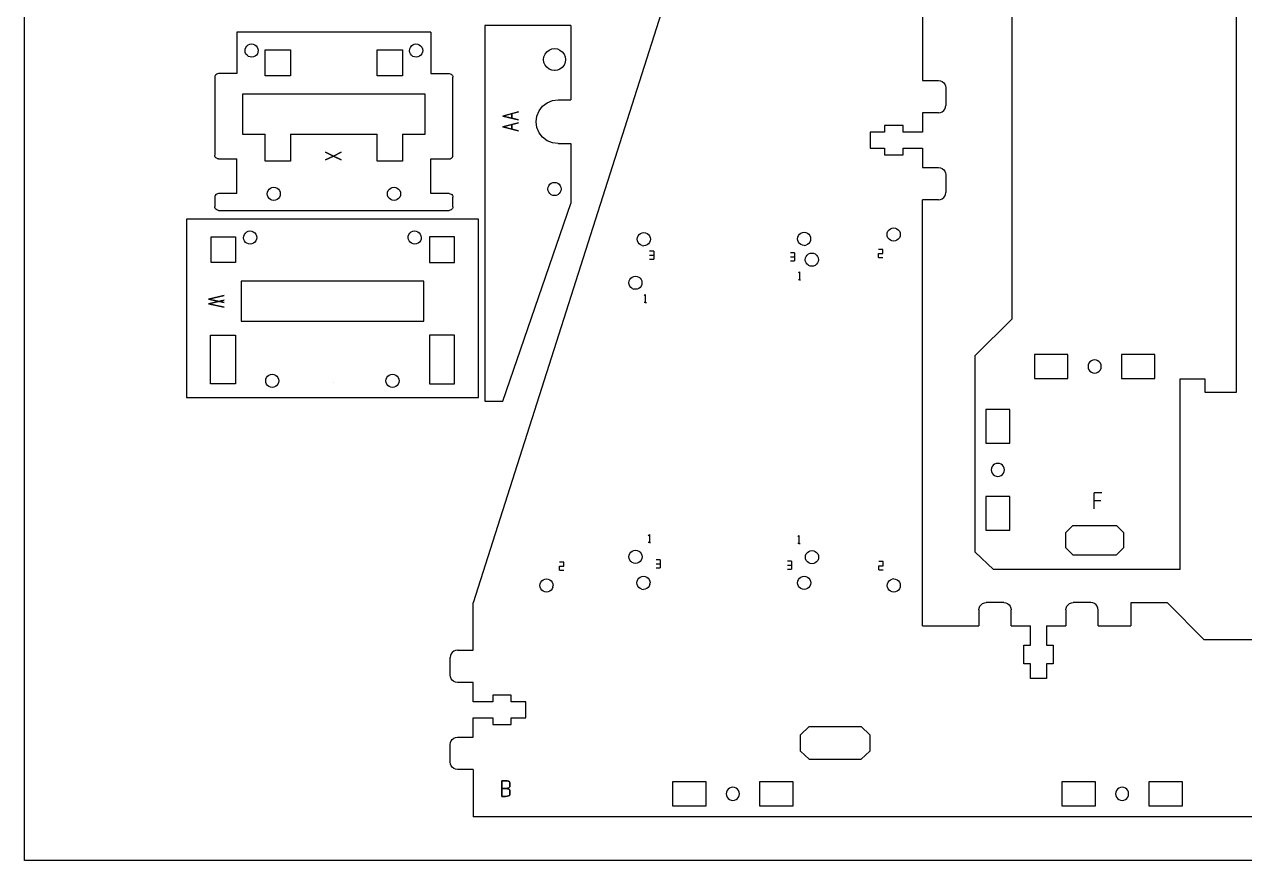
# Model space of a CAD drawing. Header units: inches. Extents: x -406 to 406, y -462 to 462.
# Drawn here: x -406.4 to -72.7, y 5.2 to 233.8 of the extents above; entities that cross this region are included whole.
import ezdxf

# ---------------------------------------------------------------- set-up
doc = ezdxf.new("R2010")
doc.units = ezdxf.units.IN
doc.header["$MEASUREMENT"] = 0

msp = doc.modelspace()

# ---------------------------------------------------------------- linework, layer by layer
for p, q in [((-406.4, 5.16), (-406.4, 462.36)), ((-136.37, 427.71), (-136.37, 153.21)), ((-74.92, 133.22), (-74.92, 409.71)), ((-186.23, 381.03), (-283.62, 75.63)), ((-160.72, 330.69), (-160.72, 218.43)), ((-295.21, 231.62), (-348.31, 231.62)), ((-348.31, 231.62), (-348.31, 220.32)), ((-295.21, 231.62), (-295.21, 220.32)), ((-256.91, 233.47), (-280.51, 233.47)), ((-280.51, 233.47), (-280.51, 130.77)), ((-256.91, 233.47), (-256.91, 213.17)), ((-346.06, 226.58), (-346.01, 227.04)), ((-346.01, 227.04), (-345.84, 227.48)), ((-345.84, 227.48), (-345.57, 227.86)), ((-345.57, 227.86), (-345.2, 228.16)), ((-345.2, 228.16), (-344.77, 228.35)), ((-344.77, 228.35), (-344.31, 228.42)), ((-344.31, 228.42), (-343.84, 228.37)), ((-343.84, 228.37), (-343.4, 228.2)), ((-343.4, 228.2), (-343.02, 227.93)), ((-343.02, 227.93), (-342.73, 227.56)), ((-342.73, 227.56), (-342.53, 227.13)), ((-342.53, 227.13), (-342.46, 226.67)), ((-301.06, 226.58), (-301.01, 227.05)), ((-301.01, 227.05), (-300.84, 227.49)), ((-300.84, 227.49), (-300.56, 227.87)), ((-300.56, 227.87), (-300.2, 228.16)), ((-300.2, 228.16), (-299.77, 228.35)), ((-299.77, 228.35), (-299.3, 228.42)), ((-299.3, 228.42), (-298.83, 228.37)), ((-298.83, 228.37), (-298.4, 228.2)), ((-298.4, 228.2), (-298.02, 227.92)), ((-298.02, 227.92), (-297.72, 227.56)), ((-297.72, 227.56), (-297.53, 227.13)), ((-297.53, 227.13), (-297.46, 226.66)), ((-262.91, 226.77), (-262.18, 227.07)), ((-262.18, 227.07), (-261.41, 227.17)), ((-261.41, 227.17), (-260.63, 227.05)), ((-260.63, 227.05), (-259.91, 226.75)), ((-345.99, 226.11), (-346.06, 226.58)), ((-345.8, 225.68), (-345.99, 226.11)), ((-345.5, 225.32), (-345.8, 225.68)), ((-345.12, 225.04), (-345.5, 225.32)), ((-344.68, 224.87), (-345.12, 225.04)), ((-344.21, 224.82), (-344.68, 224.87)), ((-343.75, 224.9), (-344.21, 224.82)), ((-343.32, 225.09), (-343.75, 224.9)), ((-342.96, 225.38), (-343.32, 225.09)), ((-342.68, 225.76), (-342.96, 225.38)), ((-342.51, 226.2), (-342.68, 225.76)), ((-342.46, 226.67), (-342.51, 226.2)), ((-340.51, 219.74), (-340.51, 226.84)), ((-340.51, 226.84), (-333.61, 226.84)), ((-333.61, 226.84), (-333.61, 219.74)), ((-309.91, 226.84), (-303.01, 226.84)), ((-309.91, 219.74), (-309.91, 226.84)), ((-303.01, 226.84), (-303.01, 219.74)), ((-300.99, 226.12), (-301.06, 226.58)), ((-300.8, 225.69), (-300.99, 226.12)), ((-300.5, 225.32), (-300.8, 225.69)), ((-300.13, 225.04), (-300.5, 225.32)), ((-299.69, 224.87), (-300.13, 225.04)), ((-299.22, 224.82), (-299.69, 224.87)), ((-298.76, 224.89), (-299.22, 224.82)), ((-298.33, 225.08), (-298.76, 224.89)), ((-297.96, 225.38), (-298.33, 225.08)), ((-297.68, 225.76), (-297.96, 225.38)), ((-297.51, 226.2), (-297.68, 225.76)), ((-297.46, 226.66), (-297.51, 226.2)), ((-264.41, 224.17), (-264.31, 224.95)), ((-264.31, 223.4), (-264.41, 224.17)), ((-264.31, 224.95), (-264.01, 225.67)), ((-264.01, 225.67), (-263.53, 226.3)), ((-263.53, 226.3), (-262.91, 226.77)), ((-259.91, 226.75), (-259.29, 226.27)), ((-259.29, 226.27), (-258.81, 225.65)), ((-258.81, 225.65), (-258.51, 224.93)), ((-258.51, 224.93), (-258.41, 224.15)), ((-258.41, 224.15), (-258.51, 223.37)), ((-353.57, 220.29), (-353.81, 220.19)), ((-353.31, 220.32), (-353.57, 220.29)), ((-348.31, 220.32), (-353.31, 220.32)), ((-295.21, 220.32), (-290.21, 220.32)), ((-290.21, 220.32), (-289.95, 220.29)), ((-289.95, 220.29), (-289.71, 220.19)), ((-264.01, 222.67), (-264.31, 223.4)), ((-263.53, 222.05), (-264.01, 222.67)), ((-262.91, 221.58), (-263.53, 222.05)), ((-262.18, 221.28), (-262.91, 221.58)), ((-261.41, 221.17), (-262.18, 221.28)), ((-261.22, 221.17), (-261.41, 221.17)), ((-260.63, 221.25), (-261.22, 221.17)), ((-259.91, 221.55), (-260.63, 221.25)), ((-259.29, 222.03), (-259.91, 221.55)), ((-258.81, 222.65), (-259.29, 222.03)), ((-258.51, 223.37), (-258.81, 222.65)), ((-354.28, 219.58), (-354.31, 219.32)), ((-354.31, 219.32), (-354.31, 198.02)), ((-354.18, 219.82), (-354.28, 219.58)), ((-354.02, 220.03), (-354.18, 219.82)), ((-353.81, 220.19), (-354.02, 220.03)), ((-333.61, 219.74), (-340.51, 219.74)), ((-303.01, 219.74), (-309.91, 219.74)), ((-289.71, 220.19), (-289.5, 220.03)), ((-289.5, 220.03), (-289.34, 219.82)), ((-289.34, 219.82), (-289.24, 219.58)), ((-289.24, 219.58), (-289.21, 219.32)), ((-289.21, 198.02), (-289.21, 219.32)), ((-160.72, 218.43), (-156.37, 218.43)), ((-156.37, 218.43), (-155.85, 218.36)), ((-155.85, 218.36), (-155.37, 218.16)), ((-155.37, 218.16), (-154.95, 217.84)), ((-154.95, 217.84), (-154.63, 217.43)), ((-154.63, 217.43), (-154.43, 216.95)), ((-154.43, 216.95), (-154.37, 216.43)), ((-346.76, 214.74), (-346.76, 203.74)), ((-296.76, 214.74), (-346.76, 214.74)), ((-296.76, 203.74), (-296.76, 214.74)), ((-154.37, 216.43), (-154.37, 211.63)), ((-265.6, 210.17), (-264.65, 211.42)), ((-264.65, 211.42), (-263.41, 212.37)), ((-263.41, 212.37), (-261.96, 212.97)), ((-261.96, 212.97), (-260.41, 213.17)), ((-260.41, 213.17), (-256.91, 213.17)), ((-154.95, 210.21), (-154.63, 210.63)), ((-154.63, 210.63), (-154.43, 211.11)), ((-154.43, 211.11), (-154.37, 211.63)), ((-271.24, 209.85), (-275.55, 208.73)), ((-275.55, 208.73), (-273.06, 209.38)), ((-273.06, 208.12), (-275.55, 208.73)), ((-275.55, 208.73), (-271.24, 207.67)), ((-273.06, 209.38), (-271.24, 209.85)), ((-273.06, 209.38), (-273.06, 208.12)), ((-273.06, 208.12), (-273.06, 209.38)), ((-271.24, 207.67), (-273.06, 208.12)), ((-266.41, 207.17), (-266.2, 208.73)), ((-266.2, 205.62), (-266.41, 207.17)), ((-266.2, 208.73), (-265.6, 210.17)), ((-160.72, 209.63), (-160.72, 204.33)), ((-156.37, 209.63), (-160.72, 209.63)), ((-156.37, 209.63), (-155.85, 209.7)), ((-155.85, 209.7), (-155.37, 209.9)), ((-155.37, 209.9), (-154.95, 210.21)), ((-346.76, 203.74), (-340.51, 203.74)), ((-340.51, 196.37), (-340.51, 203.74)), ((-333.61, 203.74), (-333.61, 196.37)), ((-333.61, 203.74), (-309.91, 203.74)), ((-309.91, 196.37), (-309.91, 203.74)), ((-303.01, 203.74), (-303.01, 196.37)), ((-303.01, 203.74), (-296.76, 203.74)), ((-271.24, 206.86), (-275.55, 205.73)), ((-275.55, 205.73), (-273.06, 206.38)), ((-273.06, 205.12), (-275.55, 205.73)), ((-275.55, 205.73), (-271.24, 204.67)), ((-273.06, 206.38), (-271.24, 206.86)), ((-273.06, 206.38), (-273.06, 205.12)), ((-273.06, 205.12), (-273.06, 206.38)), ((-271.24, 204.67), (-273.06, 205.12)), ((-265.6, 204.17), (-266.2, 205.62)), ((-264.65, 202.93), (-265.6, 204.17)), ((-175.07, 204.33), (-175.07, 199.93)), ((-171.12, 204.33), (-175.07, 204.33)), ((-166.02, 206.13), (-171.12, 206.13)), ((-171.12, 206.13), (-171.12, 204.33)), ((-166.02, 204.33), (-166.02, 206.13)), ((-160.72, 204.33), (-166.02, 204.33)), ((-263.41, 201.98), (-264.65, 202.93)), ((-261.96, 201.38), (-263.41, 201.98)), ((-260.41, 201.17), (-261.96, 201.38)), ((-260.41, 201.17), (-256.91, 201.17)), ((-256.91, 201.17), (-256.91, 184.77)), ((-354.28, 197.76), (-354.31, 198.02)), ((-354.18, 197.52), (-354.28, 197.76)), ((-354.02, 197.31), (-354.18, 197.52)), ((-353.81, 197.16), (-354.02, 197.31)), ((-353.57, 197.06), (-353.81, 197.16)), ((-353.31, 197.02), (-353.57, 197.06)), ((-353.31, 197.02), (-348.31, 197.02)), ((-348.31, 187.52), (-348.31, 197.02)), ((-321.88, 197.79), (-324.03, 198.87)), ((-324.03, 198.87), (-321.88, 197.79)), ((-321.88, 197.79), (-324.03, 196.71)), ((-324.03, 196.71), (-321.88, 197.79)), ((-321.88, 197.79), (-319.72, 198.87)), ((-319.72, 198.87), (-321.88, 197.79)), ((-321.88, 197.79), (-319.72, 196.71)), ((-319.72, 196.71), (-321.88, 197.79)), ((-295.21, 197.02), (-290.21, 197.02)), ((-295.21, 187.52), (-295.21, 197.02)), ((-290.21, 197.02), (-289.95, 197.06)), ((-289.95, 197.06), (-289.71, 197.16)), ((-289.71, 197.16), (-289.5, 197.31)), ((-289.5, 197.31), (-289.34, 197.52)), ((-289.34, 197.52), (-289.24, 197.76)), ((-289.24, 197.76), (-289.21, 198.02)), ((-175.07, 199.93), (-171.12, 199.93)), ((-171.12, 199.93), (-171.12, 198.13)), ((-171.12, 198.13), (-166.02, 198.13)), ((-166.02, 199.93), (-160.72, 199.93)), ((-166.02, 198.13), (-166.02, 199.93)), ((-160.72, 199.93), (-160.72, 194.63)), ((-333.61, 196.37), (-340.51, 196.37)), ((-303.01, 196.37), (-309.91, 196.37)), ((-160.72, 194.63), (-156.37, 194.63)), ((-156.37, 194.63), (-155.85, 194.56)), ((-155.85, 194.56), (-155.37, 194.36)), ((-155.37, 194.36), (-154.95, 194.04)), ((-154.95, 194.04), (-154.63, 193.63)), ((-154.63, 193.63), (-154.43, 193.15)), ((-262.68, 190.05), (-262.31, 190.33)), ((-262.31, 190.33), (-261.87, 190.51)), ((-261.87, 190.51), (-261.41, 190.57)), ((-261.41, 190.57), (-260.94, 190.51)), ((-260.94, 190.51), (-260.51, 190.33)), ((-260.51, 190.33), (-260.14, 190.05)), ((-154.43, 193.15), (-154.37, 192.63)), ((-154.37, 192.63), (-154.37, 187.83)), ((-354.18, 187.02), (-354.28, 186.78)), ((-354.02, 187.23), (-354.18, 187.02)), ((-353.81, 187.39), (-354.02, 187.23)), ((-353.57, 187.49), (-353.81, 187.39)), ((-353.31, 187.52), (-353.57, 187.49)), ((-348.31, 187.52), (-353.31, 187.52)), ((-340.01, 187.44), (-339.95, 187.91)), ((-339.95, 186.97), (-340.01, 187.44)), ((-339.95, 187.91), (-339.77, 188.34)), ((-339.77, 186.54), (-339.95, 186.97)), ((-339.77, 188.34), (-339.48, 188.71)), ((-339.48, 188.71), (-339.11, 189)), ((-339.11, 189), (-338.68, 189.18)), ((-338.68, 189.18), (-338.21, 189.24)), ((-338.21, 189.24), (-337.74, 189.18)), ((-337.74, 189.18), (-337.31, 189)), ((-337.31, 189), (-336.94, 188.71)), ((-336.94, 188.71), (-336.65, 188.34)), ((-336.65, 188.34), (-336.47, 187.91)), ((-336.47, 186.97), (-336.65, 186.54)), ((-336.47, 187.91), (-336.41, 187.44)), ((-336.41, 187.44), (-336.47, 186.97)), ((-307.11, 187.44), (-307.05, 187.91)), ((-307.05, 186.97), (-307.11, 187.44)), ((-307.05, 187.91), (-306.87, 188.34)), ((-306.87, 186.54), (-307.05, 186.97)), ((-306.87, 188.34), (-306.58, 188.71)), ((-306.58, 188.71), (-306.21, 189)), ((-306.21, 189), (-305.78, 189.18)), ((-305.78, 189.18), (-305.31, 189.24)), ((-305.31, 189.24), (-304.84, 189.18)), ((-304.84, 189.18), (-304.41, 189)), ((-304.41, 189), (-304.04, 188.71)), ((-304.04, 188.71), (-303.75, 188.34)), ((-303.75, 188.34), (-303.57, 187.91)), ((-303.57, 186.97), (-303.75, 186.54)), ((-303.57, 187.91), (-303.51, 187.44)), ((-303.51, 187.44), (-303.57, 186.97)), ((-290.21, 187.52), (-295.21, 187.52)), ((-290.21, 187.52), (-289.95, 187.49)), ((-289.95, 187.49), (-289.71, 187.39)), ((-289.71, 187.39), (-289.5, 187.23)), ((-289.5, 187.23), (-289.34, 187.02)), ((-289.34, 187.02), (-289.24, 186.78)), ((-263.21, 188.77), (-263.15, 189.24)), ((-263.15, 188.31), (-263.21, 188.77)), ((-263.15, 189.24), (-262.97, 189.67)), ((-262.97, 187.87), (-263.15, 188.31)), ((-262.97, 189.67), (-262.68, 190.05)), ((-262.68, 187.5), (-262.97, 187.87)), ((-262.31, 187.21), (-262.68, 187.5)), ((-261.87, 187.04), (-262.31, 187.21)), ((-261.41, 186.97), (-261.87, 187.04)), ((-260.94, 187.04), (-261.41, 186.97)), ((-260.51, 187.21), (-260.94, 187.04)), ((-260.14, 187.5), (-260.51, 187.21)), ((-260.14, 190.05), (-259.85, 189.67)), ((-259.85, 187.87), (-260.14, 187.5)), ((-259.85, 189.67), (-259.67, 189.24)), ((-259.67, 188.31), (-259.85, 187.87)), ((-259.67, 189.24), (-259.61, 188.77)), ((-259.61, 188.77), (-259.67, 188.31)), ((-154.63, 186.83), (-154.43, 187.31)), ((-154.43, 187.31), (-154.37, 187.83)), ((-354.28, 186.78), (-354.31, 186.52)), ((-354.31, 186.52), (-354.31, 183.93)), ((-354.28, 183.67), (-354.31, 183.93)), ((-354.18, 183.43), (-354.28, 183.67)), ((-339.48, 186.17), (-339.77, 186.54)), ((-339.11, 185.88), (-339.48, 186.17)), ((-338.68, 185.7), (-339.11, 185.88)), ((-338.21, 185.64), (-338.68, 185.7)), ((-337.74, 185.7), (-338.21, 185.64)), ((-337.31, 185.88), (-337.74, 185.7)), ((-336.94, 186.17), (-337.31, 185.88)), ((-336.65, 186.54), (-336.94, 186.17)), ((-306.58, 186.17), (-306.87, 186.54)), ((-306.21, 185.88), (-306.58, 186.17)), ((-305.78, 185.7), (-306.21, 185.88)), ((-305.31, 185.64), (-305.78, 185.7)), ((-304.84, 185.7), (-305.31, 185.64)), ((-304.41, 185.88), (-304.84, 185.7)), ((-304.04, 186.17), (-304.41, 185.88)), ((-303.75, 186.54), (-304.04, 186.17)), ((-289.24, 183.66), (-289.34, 183.42)), ((-289.24, 186.78), (-289.21, 186.52)), ((-289.21, 183.92), (-289.24, 183.66)), ((-289.21, 183.92), (-289.21, 186.52)), ((-275.51, 130.77), (-256.91, 184.77)), ((-156.37, 185.83), (-160.72, 185.83)), ((-160.72, 69.33), (-160.72, 185.83)), ((-156.37, 185.83), (-155.85, 185.9)), ((-155.85, 185.9), (-155.37, 186.1)), ((-155.37, 186.1), (-154.95, 186.41)), ((-154.95, 186.41), (-154.63, 186.83)), ((-362.1, 180.5), (-362.1, 131.8)), ((-282.2, 180.5), (-362.1, 180.5)), ((-354.02, 183.22), (-354.18, 183.43)), ((-353.81, 183.06), (-354.02, 183.22)), ((-353.57, 182.96), (-353.81, 183.06)), ((-353.31, 182.93), (-353.57, 182.96)), ((-353.31, 182.93), (-290.21, 182.92)), ((-289.95, 182.96), (-290.21, 182.92)), ((-289.71, 183.06), (-289.95, 182.96)), ((-289.5, 183.22), (-289.71, 183.06)), ((-289.34, 183.42), (-289.5, 183.22)), ((-282.2, 131.8), (-282.2, 180.5)), ((-345.96, 176.74), (-345.59, 177.03)), ((-345.59, 177.03), (-345.16, 177.22)), ((-345.16, 177.22), (-344.7, 177.3)), ((-344.7, 177.3), (-344.23, 177.25)), ((-344.23, 177.25), (-343.79, 177.08)), ((-343.79, 177.08), (-343.41, 176.8)), ((-300.96, 176.74), (-300.59, 177.04)), ((-300.59, 177.04), (-300.16, 177.23)), ((-300.16, 177.23), (-299.69, 177.3)), ((-299.69, 177.3), (-299.23, 177.25)), ((-299.23, 177.25), (-298.79, 177.08)), ((-298.79, 177.08), (-298.41, 176.8)), ((-193.62, 176.87), (-193.15, 176.93)), ((-193.15, 176.93), (-192.69, 176.87)), ((-170.39, 176.77), (-170.21, 177.21)), ((-170.21, 177.21), (-169.92, 177.58)), ((-169.92, 177.58), (-169.55, 177.87)), ((-169.55, 177.87), (-169.12, 178.04)), ((-169.12, 178.04), (-168.65, 178.11)), ((-168.65, 178.11), (-168.18, 178.04)), ((-168.18, 178.04), (-167.75, 177.86)), ((-167.75, 177.86), (-167.38, 177.58)), ((-167.38, 177.58), (-167.09, 177.21)), ((-167.09, 177.21), (-166.91, 176.77)), ((-355.3, 168.7), (-355.3, 175.7)), ((-355.3, 175.7), (-348.7, 175.7)), ((-348.7, 175.7), (-348.7, 168.7)), ((-346.45, 175.45), (-346.4, 175.92)), ((-346.38, 174.99), (-346.45, 175.45)), ((-346.4, 175.92), (-346.23, 176.36)), ((-346.19, 174.56), (-346.38, 174.99)), ((-346.23, 176.36), (-345.96, 176.74)), ((-345.9, 174.19), (-346.19, 174.56)), ((-345.52, 173.92), (-345.9, 174.19)), ((-345.08, 173.75), (-345.52, 173.92)), ((-344.61, 173.7), (-345.08, 173.75)), ((-344.15, 173.77), (-344.61, 173.7)), ((-343.72, 173.96), (-344.15, 173.77)), ((-343.35, 174.26), (-343.72, 173.96)), ((-343.41, 176.8), (-343.12, 176.43)), ((-343.07, 174.64), (-343.35, 174.26)), ((-343.12, 176.43), (-342.93, 176.01)), ((-342.9, 175.07), (-343.07, 174.64)), ((-342.93, 176.01), (-342.85, 175.54)), ((-342.85, 175.54), (-342.9, 175.07)), ((-301.45, 175.46), (-301.4, 175.92)), ((-301.38, 174.99), (-301.45, 175.46)), ((-301.4, 175.92), (-301.23, 176.36)), ((-301.19, 174.56), (-301.38, 174.99)), ((-301.23, 176.36), (-300.96, 176.74)), ((-300.9, 174.2), (-301.19, 174.56)), ((-300.52, 173.92), (-300.9, 174.2)), ((-300.08, 173.75), (-300.52, 173.92)), ((-299.61, 173.7), (-300.08, 173.75)), ((-299.15, 173.77), (-299.61, 173.7)), ((-298.72, 173.96), (-299.15, 173.77)), ((-298.35, 174.25), (-298.72, 173.96)), ((-298.41, 176.8), (-298.12, 176.43)), ((-298.08, 174.63), (-298.35, 174.25)), ((-298.12, 176.43), (-297.93, 176)), ((-297.91, 175.07), (-298.08, 174.63)), ((-297.93, 176), (-297.85, 175.54)), ((-297.85, 175.54), (-297.91, 175.07)), ((-288.8, 175.7), (-295.6, 175.7)), ((-295.6, 175.7), (-295.6, 168.7)), ((-288.8, 168.7), (-288.8, 175.7)), ((-238.79, 175.04), (-238.73, 175.51)), ((-238.73, 174.58), (-238.79, 175.04)), ((-238.73, 175.51), (-238.55, 175.94)), ((-238.55, 174.14), (-238.73, 174.58)), ((-238.55, 175.94), (-238.26, 176.31)), ((-238.26, 173.77), (-238.55, 174.14)), ((-238.26, 176.31), (-237.89, 176.6)), ((-237.89, 173.48), (-238.26, 173.77)), ((-237.89, 176.6), (-237.45, 176.78)), ((-237.45, 176.78), (-236.99, 176.84)), ((-236.99, 176.84), (-236.52, 176.78)), ((-236.52, 176.78), (-236.09, 176.6)), ((-236.09, 176.6), (-235.71, 176.31)), ((-235.71, 173.77), (-236.09, 173.48)), ((-235.71, 176.31), (-235.43, 175.94)), ((-235.43, 174.14), (-235.71, 173.77)), ((-235.43, 175.94), (-235.25, 175.51)), ((-235.25, 174.58), (-235.43, 174.14)), ((-235.25, 175.51), (-235.19, 175.04)), ((-235.19, 175.04), (-235.25, 174.58)), ((-194.95, 175.13), (-194.89, 175.6)), ((-194.89, 174.67), (-194.95, 175.13)), ((-194.89, 175.6), (-194.71, 176.03)), ((-194.71, 174.23), (-194.89, 174.67)), ((-194.71, 176.03), (-194.43, 176.41)), ((-194.43, 173.86), (-194.71, 174.23)), ((-194.43, 176.41), (-194.05, 176.69)), ((-194.05, 173.57), (-194.43, 173.86)), ((-194.05, 176.69), (-193.62, 176.87)), ((-193.62, 173.39), (-194.05, 173.57)), ((-192.69, 176.87), (-192.25, 176.69)), ((-192.25, 173.57), (-192.69, 173.39)), ((-192.25, 176.69), (-191.88, 176.41)), ((-191.88, 173.86), (-192.25, 173.57)), ((-191.88, 176.41), (-191.59, 176.03)), ((-191.59, 174.23), (-191.88, 173.86)), ((-191.59, 176.03), (-191.41, 175.6)), ((-191.41, 174.67), (-191.59, 174.23)), ((-191.41, 175.6), (-191.35, 175.13)), ((-191.35, 175.13), (-191.41, 174.67)), ((-170.45, 176.31), (-170.39, 176.77)), ((-170.39, 175.84), (-170.45, 176.31)), ((-170.21, 175.41), (-170.39, 175.84)), ((-169.92, 175.03), (-170.21, 175.41)), ((-169.55, 174.75), (-169.92, 175.03)), ((-169.12, 174.57), (-169.55, 174.75)), ((-168.65, 174.51), (-169.12, 174.57)), ((-168.18, 174.57), (-168.65, 174.51)), ((-167.75, 174.75), (-168.18, 174.57)), ((-167.38, 175.03), (-167.75, 174.75)), ((-167.09, 175.41), (-167.38, 175.03)), ((-166.91, 175.84), (-167.09, 175.41)), ((-166.91, 176.77), (-166.85, 176.31)), ((-166.85, 176.31), (-166.91, 175.84)), ((-237.45, 173.3), (-237.89, 173.48)), ((-237.45, 173.3), (-236.99, 173.24)), ((-236.52, 173.3), (-236.99, 173.24)), ((-236.09, 173.48), (-236.52, 173.3)), ((-234.24, 171.77), (-235.39, 171.77)), ((-235.39, 170.67), (-234.24, 170.67)), ((-234.24, 171.77), (-234.24, 170.67)), ((-234.24, 170.67), (-234.24, 169.57)), ((-195.73, 171.32), (-196.88, 171.32)), ((-196.88, 170.22), (-195.73, 170.22)), ((-195.73, 171.32), (-195.73, 170.22)), ((-195.73, 170.22), (-195.73, 169.12)), ((-193.15, 173.33), (-193.62, 173.39)), ((-193.15, 173.33), (-192.69, 173.39)), ((-192.75, 169.92), (-192.57, 170.35)), ((-192.57, 170.35), (-192.28, 170.72)), ((-192.28, 170.72), (-191.91, 171.01)), ((-191.91, 171.01), (-191.48, 171.19)), ((-191.48, 171.19), (-191.01, 171.25)), ((-191.01, 171.25), (-190.55, 171.19)), ((-190.55, 171.19), (-190.11, 171.01)), ((-190.11, 171.01), (-189.96, 170.9)), ((-189.96, 170.9), (-189.89, 170.87)), ((-189.89, 170.87), (-189.74, 170.72)), ((-189.74, 170.72), (-189.45, 170.35)), ((-189.45, 170.35), (-189.27, 169.92)), ((-171.65, 172.26), (-172.8, 172.26)), ((-172.8, 171.16), (-171.65, 171.16)), ((-172.8, 170.06), (-172.8, 171.16)), ((-171.65, 171.16), (-171.65, 172.26)), ((-348.7, 168.7), (-355.3, 168.7)), ((-295.6, 168.7), (-288.8, 168.7)), ((-235.39, 169.57), (-234.24, 169.57)), ((-196.88, 169.12), (-195.73, 169.12)), ((-192.81, 169.45), (-192.75, 169.92)), ((-192.75, 168.99), (-192.81, 169.45)), ((-192.57, 168.55), (-192.75, 168.99)), ((-192.28, 168.18), (-192.57, 168.55)), ((-192.06, 168.03), (-192.28, 168.18)), ((-191.91, 167.89), (-192.06, 168.03)), ((-191.48, 167.71), (-191.91, 167.89)), ((-191.01, 167.65), (-191.48, 167.71)), ((-190.55, 167.71), (-191.01, 167.65)), ((-190.11, 167.89), (-190.55, 167.71)), ((-189.74, 168.18), (-190.11, 167.89)), ((-189.45, 168.55), (-189.74, 168.18)), ((-189.27, 168.98), (-189.45, 168.55)), ((-189.27, 169.92), (-189.21, 169.45)), ((-189.21, 169.45), (-189.27, 168.98)), ((-172.8, 170.06), (-171.65, 170.06)), ((-347.15, 163.61), (-347.15, 152.61)), ((-297.15, 163.61), (-347.15, 163.61)), ((-297.15, 152.61), (-297.15, 163.61)), ((-241.08, 163.15), (-241.01, 163.62)), ((-241.01, 163.62), (-240.83, 164.05)), ((-240.83, 164.05), (-240.55, 164.42)), ((-240.55, 164.42), (-240.17, 164.71)), ((-240.17, 164.71), (-239.74, 164.89)), ((-239.74, 164.89), (-239.27, 164.95)), ((-239.27, 164.95), (-238.81, 164.89)), ((-238.81, 164.89), (-238.37, 164.71)), ((-238.37, 164.71), (-238.16, 164.54)), ((-238.16, 164.54), (-238.11, 164.52)), ((-238.11, 164.52), (-238, 164.42)), ((-238, 164.42), (-237.72, 164.05)), ((-237.72, 164.05), (-237.54, 163.62)), ((-237.54, 163.62), (-237.48, 163.15)), ((-194.41, 166.16), (-194.71, 165.85)), ((-194.41, 163.96), (-194.71, 163.96)), ((-194.41, 166.16), (-194.41, 163.96)), ((-194.41, 163.96), (-194.09, 163.96)), ((-241.01, 162.68), (-241.08, 163.15)), ((-240.83, 162.25), (-241.01, 162.68)), ((-240.55, 161.88), (-240.83, 162.25)), ((-240.29, 161.69), (-240.55, 161.88)), ((-240.18, 161.59), (-240.29, 161.69)), ((-240.18, 161.59), (-239.74, 161.41)), ((-239.28, 161.35), (-239.74, 161.41)), ((-238.81, 161.41), (-239.28, 161.35)), ((-238.38, 161.59), (-238.81, 161.41)), ((-238, 161.88), (-238.38, 161.59)), ((-237.72, 162.25), (-238, 161.88)), ((-237.54, 162.68), (-237.72, 162.25)), ((-237.48, 163.15), (-237.54, 162.68)), ((-351.78, 159.69), (-356.08, 158.63)), ((-356.08, 158.63), (-351.78, 159.69)), ((-356.08, 158.63), (-351.78, 157.7)), ((-351.78, 157.7), (-356.08, 158.63)), ((-351.78, 158.42), (-356.08, 157.36)), ((-356.08, 157.36), (-351.78, 158.42)), ((-356.08, 157.36), (-351.78, 156.42)), ((-351.78, 156.42), (-356.08, 157.36)), ((-236.6, 159.95), (-236.9, 159.65)), ((-236.6, 157.75), (-236.9, 157.75)), ((-236.6, 159.95), (-236.6, 157.75)), ((-236.6, 157.75), (-236.28, 157.75)), ((-347.15, 152.61), (-297.15, 152.61)), ((-146.37, 143.21), (-136.37, 153.21)), ((-355.5, 148.81), (-348.7, 148.81)), ((-355.5, 135.5), (-355.5, 148.81)), ((-348.7, 148.81), (-348.7, 135.5)), ((-288.8, 148.81), (-295.6, 148.81)), ((-295.6, 148.81), (-295.6, 135.5)), ((-288.8, 135.5), (-288.8, 148.81)), ((-120.97, 143.56), (-130.17, 143.56)), ((-130.17, 143.56), (-130.17, 136.96)), ((-120.97, 136.96), (-120.97, 143.56)), ((-106.37, 143.56), (-106.37, 136.96)), ((-97.17, 143.56), (-106.37, 143.56)), ((-97.17, 136.96), (-97.17, 143.56)), ((-146.37, 89.52), (-146.37, 143.21)), ((-115.41, 140.73), (-115.48, 140.26)), ((-115.48, 140.26), (-115.41, 139.8)), ((-115.23, 141.16), (-115.41, 140.73)), ((-114.95, 141.54), (-115.23, 141.16)), ((-114.57, 141.82), (-114.95, 141.54)), ((-114.14, 142), (-114.57, 141.82)), ((-113.67, 142.06), (-114.14, 142)), ((-113.21, 142), (-113.67, 142.06)), ((-112.77, 141.82), (-113.21, 142)), ((-112.4, 141.54), (-112.77, 141.82)), ((-112.11, 141.16), (-112.4, 141.54)), ((-111.93, 140.73), (-112.11, 141.16)), ((-111.87, 140.26), (-111.93, 140.73)), ((-111.93, 139.8), (-111.87, 140.26)), ((-340.34, 136.78), (-340.16, 137.21)), ((-340.16, 137.21), (-339.88, 137.59)), ((-339.88, 137.59), (-339.5, 137.87)), ((-339.5, 137.87), (-339.07, 138.05)), ((-339.07, 138.05), (-338.6, 138.11)), ((-338.6, 138.11), (-338.14, 138.05)), ((-338.14, 138.05), (-337.7, 137.87)), ((-337.7, 137.87), (-337.33, 137.59)), ((-337.33, 137.59), (-337.05, 137.21)), ((-337.05, 137.21), (-336.87, 136.78)), ((-307.44, 136.78), (-307.26, 137.21)), ((-307.26, 137.21), (-306.98, 137.59)), ((-306.98, 137.59), (-306.6, 137.87)), ((-306.6, 137.87), (-306.17, 138.05)), ((-306.17, 138.05), (-305.7, 138.11)), ((-305.7, 138.11), (-305.24, 138.05)), ((-305.24, 138.05), (-304.8, 137.87)), ((-304.8, 137.87), (-304.43, 137.59)), ((-304.43, 137.59), (-304.15, 137.21)), ((-304.15, 137.21), (-303.97, 136.78)), ((-130.17, 136.96), (-120.97, 136.96)), ((-115.41, 139.8), (-115.23, 139.36)), ((-115.23, 139.36), (-114.95, 138.99)), ((-114.95, 138.99), (-114.57, 138.7)), ((-114.57, 138.7), (-114.14, 138.52)), ((-114.14, 138.52), (-113.67, 138.46)), ((-113.67, 138.46), (-113.21, 138.52)), ((-113.21, 138.52), (-112.77, 138.7)), ((-112.77, 138.7), (-112.4, 138.99)), ((-112.4, 138.99), (-112.11, 139.36)), ((-112.11, 139.36), (-111.93, 139.8)), ((-106.37, 136.96), (-97.17, 136.96)), ((-90.27, 84.72), (-90.27, 136.91)), ((-90.27, 136.91), (-83.57, 136.91)), ((-83.57, 136.91), (-83.57, 133.22)), ((-348.7, 135.5), (-355.5, 135.5)), ((-340.4, 136.31), (-340.34, 136.78)), ((-340.34, 135.85), (-340.4, 136.31)), ((-340.16, 135.41), (-340.34, 135.85)), ((-339.88, 135.04), (-340.16, 135.41)), ((-339.5, 134.76), (-339.88, 135.04)), ((-339.07, 134.58), (-339.5, 134.76)), ((-338.6, 134.51), (-339.07, 134.58)), ((-338.14, 134.58), (-338.6, 134.51)), ((-337.7, 134.76), (-338.14, 134.58)), ((-337.33, 135.04), (-337.7, 134.76)), ((-337.05, 135.41), (-337.33, 135.04)), ((-336.87, 135.85), (-337.05, 135.41)), ((-336.87, 136.78), (-336.8, 136.31)), ((-336.8, 136.31), (-336.87, 135.85)), ((-321.76, 135.83), (-321.79, 135.84)), ((-321.73, 135.84), (-321.76, 135.83)), ((-307.5, 136.31), (-307.44, 136.78)), ((-307.44, 135.85), (-307.5, 136.31)), ((-307.26, 135.41), (-307.44, 135.85)), ((-306.98, 135.04), (-307.26, 135.41)), ((-306.6, 134.76), (-306.98, 135.04)), ((-306.17, 134.58), (-306.6, 134.76)), ((-305.7, 134.51), (-306.17, 134.58)), ((-305.24, 134.58), (-305.7, 134.51)), ((-304.8, 134.76), (-305.24, 134.58)), ((-304.43, 135.04), (-304.8, 134.76)), ((-304.15, 135.41), (-304.43, 135.04)), ((-303.97, 135.85), (-304.15, 135.41)), ((-303.97, 136.78), (-303.9, 136.31)), ((-303.9, 136.31), (-303.97, 135.85)), ((-295.6, 135.5), (-288.8, 135.5)), ((-362.1, 131.8), (-282.2, 131.8)), ((-280.51, 130.77), (-275.51, 130.77)), ((-83.57, 133.22), (-74.92, 133.22)), ((-136.87, 128.46), (-143.47, 128.46)), ((-143.47, 128.46), (-143.47, 119.26)), ((-136.87, 119.26), (-136.87, 128.46)), ((-143.47, 119.26), (-136.87, 119.26)), ((-141.07, 113.52), (-141.45, 113.24)), ((-140.64, 113.7), (-141.07, 113.52)), ((-140.17, 113.76), (-140.64, 113.7)), ((-139.71, 113.7), (-140.17, 113.76)), ((-139.27, 113.52), (-139.71, 113.7)), ((-138.9, 113.24), (-139.27, 113.52)), ((-141.91, 112.43), (-141.98, 111.96)), ((-141.98, 111.96), (-141.91, 111.5)), ((-141.73, 112.86), (-141.91, 112.43)), ((-141.91, 111.5), (-141.73, 111.06)), ((-141.45, 113.24), (-141.73, 112.86)), ((-141.73, 111.06), (-141.45, 110.69)), ((-141.45, 110.69), (-141.07, 110.4)), ((-141.07, 110.4), (-140.64, 110.22)), ((-140.64, 110.22), (-140.17, 110.16)), ((-140.17, 110.16), (-139.71, 110.22)), ((-139.71, 110.22), (-139.27, 110.4)), ((-139.27, 110.4), (-138.9, 110.69)), ((-138.61, 112.86), (-138.9, 113.24)), ((-138.9, 110.69), (-138.61, 111.06)), ((-138.43, 112.43), (-138.61, 112.86)), ((-138.61, 111.06), (-138.43, 111.5)), ((-138.37, 111.96), (-138.43, 112.43)), ((-138.43, 111.5), (-138.37, 111.96)), ((-136.87, 104.66), (-143.47, 104.66)), ((-143.47, 104.66), (-143.47, 95.46)), ((-136.87, 95.46), (-136.87, 104.66)), ((-113.82, 103.53), (-113.82, 105.66)), ((-111.69, 105.66), (-113.82, 105.66)), ((-111.99, 103.53), (-113.82, 103.53)), ((-113.82, 101.36), (-113.82, 103.53)), ((-235.47, 94.3), (-235.77, 93.99)), ((-235.47, 94.3), (-235.47, 92.1)), ((-194.55, 94.04), (-194.85, 93.73)), ((-194.55, 94.04), (-194.55, 91.84)), ((-143.47, 95.46), (-136.87, 95.46)), ((-121.67, 94.75), (-119.67, 96.75)), ((-121.67, 94.75), (-121.67, 90.75)), ((-119.67, 96.75), (-107.68, 96.75)), ((-105.68, 94.75), (-107.68, 96.75)), ((-105.68, 90.75), (-105.68, 94.75)), ((-235.47, 92.1), (-235.77, 92.1)), ((-235.47, 92.1), (-235.15, 92.1)), ((-194.55, 91.84), (-194.85, 91.84)), ((-194.55, 91.84), (-194.23, 91.84)), ((-121.67, 90.75), (-119.67, 88.75)), ((-107.68, 88.75), (-105.68, 90.75)), ((-241.04, 88.21), (-240.98, 88.67)), ((-240.98, 87.74), (-241.04, 88.21)), ((-240.98, 88.67), (-240.8, 89.11)), ((-240.8, 87.31), (-240.98, 87.74)), ((-240.8, 89.11), (-240.51, 89.48)), ((-240.52, 86.93), (-240.8, 87.31)), ((-240.33, 86.82), (-240.52, 86.93)), ((-240.51, 89.48), (-240.14, 89.76)), ((-240.14, 86.65), (-240.33, 86.82)), ((-240.14, 89.76), (-239.71, 89.94)), ((-239.71, 89.94), (-239.24, 90.01)), ((-239.24, 90.01), (-238.78, 89.94)), ((-238.78, 89.94), (-238.34, 89.76)), ((-238.34, 89.76), (-238.23, 89.68)), ((-237.97, 86.93), (-238.34, 86.65)), ((-238.23, 89.68), (-238.16, 89.65)), ((-238.16, 89.65), (-237.97, 89.48)), ((-237.97, 89.48), (-237.68, 89.11)), ((-237.68, 87.31), (-237.97, 86.93)), ((-237.68, 89.11), (-237.5, 88.67)), ((-237.5, 87.74), (-237.68, 87.31)), ((-237.5, 88.67), (-237.44, 88.21)), ((-237.44, 88.21), (-237.5, 87.74)), ((-232.5, 87.36), (-233.65, 87.36)), ((-232.5, 87.36), (-232.5, 86.26)), ((-196.57, 86.99), (-197.72, 86.99)), ((-196.57, 86.99), (-196.57, 85.89)), ((-192.78, 88.13), (-192.72, 88.6)), ((-192.72, 87.67), (-192.78, 88.13)), ((-192.72, 88.6), (-192.54, 89.03)), ((-192.54, 87.23), (-192.72, 87.67)), ((-192.54, 89.03), (-192.25, 89.41)), ((-192.25, 86.86), (-192.54, 87.23)), ((-192.25, 89.41), (-191.88, 89.69)), ((-191.88, 86.58), (-192.25, 86.86)), ((-191.88, 89.69), (-191.45, 89.87)), ((-191.45, 89.87), (-190.98, 89.93)), ((-190.98, 89.93), (-190.52, 89.87)), ((-190.52, 89.87), (-190.32, 89.79)), ((-190.32, 89.79), (-190.26, 89.78)), ((-190.26, 89.78), (-190.08, 89.69)), ((-190.08, 89.69), (-189.71, 89.41)), ((-189.71, 86.86), (-190.08, 86.58)), ((-189.71, 89.41), (-189.42, 89.03)), ((-189.42, 87.23), (-189.71, 86.86)), ((-189.42, 89.03), (-189.24, 88.6)), ((-189.24, 87.67), (-189.42, 87.23)), ((-189.24, 88.6), (-189.18, 88.13)), ((-189.18, 88.13), (-189.24, 87.67)), ((-171.53, 86.89), (-172.68, 86.89)), ((-171.53, 85.79), (-171.53, 86.89)), ((-141.37, 84.71), (-146.37, 89.52)), ((-119.67, 88.75), (-107.68, 88.75)), ((-258.85, 86.72), (-260, 86.72)), ((-260, 85.62), (-258.85, 85.62)), ((-260, 84.52), (-260, 85.62)), ((-260, 84.52), (-258.85, 84.52)), ((-258.85, 85.62), (-258.85, 86.72)), ((-239.71, 86.47), (-240.14, 86.65)), ((-239.24, 86.41), (-239.71, 86.47)), ((-238.78, 86.47), (-239.24, 86.41)), ((-238.34, 86.65), (-238.78, 86.47)), ((-233.65, 86.26), (-232.5, 86.26)), ((-233.65, 85.16), (-232.5, 85.16)), ((-232.5, 86.26), (-232.5, 85.16)), ((-197.72, 85.89), (-196.57, 85.89)), ((-197.72, 84.79), (-196.57, 84.79)), ((-196.57, 85.89), (-196.57, 84.79)), ((-191.63, 86.49), (-191.88, 86.58)), ((-191.45, 86.4), (-191.63, 86.49)), ((-190.98, 86.33), (-191.45, 86.4)), ((-190.52, 86.4), (-190.98, 86.33)), ((-190.08, 86.58), (-190.52, 86.4)), ((-172.68, 84.69), (-172.68, 85.79)), ((-172.68, 85.79), (-171.53, 85.79)), ((-172.68, 84.69), (-171.53, 84.69)), ((-90.72, 84.71), (-141.37, 84.71)), ((-90.27, 84.72), (-90.72, 84.71)), ((-265.42, 80.39), (-265.36, 80.86)), ((-265.36, 79.93), (-265.42, 80.39)), ((-265.36, 80.86), (-265.18, 81.29)), ((-265.18, 81.29), (-264.89, 81.67)), ((-264.89, 81.67), (-264.52, 81.95)), ((-264.52, 81.95), (-264.08, 82.13)), ((-264.08, 82.13), (-263.62, 82.19)), ((-263.62, 82.19), (-263.15, 82.13)), ((-263.15, 82.13), (-262.72, 81.95)), ((-262.72, 81.95), (-262.35, 81.67)), ((-262.35, 81.67), (-262.06, 81.29)), ((-262.06, 81.29), (-261.88, 80.86)), ((-261.88, 80.86), (-261.82, 80.39)), ((-261.88, 79.93), (-261.82, 80.39)), ((-238.85, 81.12), (-238.79, 81.58)), ((-238.79, 80.65), (-238.85, 81.12)), ((-238.79, 81.58), (-238.61, 82.02)), ((-238.61, 80.22), (-238.79, 80.65)), ((-238.61, 82.02), (-238.33, 82.39)), ((-238.33, 79.84), (-238.61, 80.22)), ((-238.33, 82.39), (-237.95, 82.68)), ((-237.95, 82.68), (-237.52, 82.86)), ((-237.52, 82.86), (-237.05, 82.92)), ((-237.05, 82.92), (-236.59, 82.86)), ((-236.59, 82.86), (-236.15, 82.68)), ((-236.15, 82.68), (-235.78, 82.39)), ((-235.78, 82.39), (-235.49, 82.02)), ((-235.49, 80.22), (-235.78, 79.84)), ((-235.49, 82.02), (-235.31, 81.58)), ((-235.31, 80.65), (-235.49, 80.22)), ((-235.31, 81.58), (-235.25, 81.12)), ((-235.31, 80.65), (-235.25, 81.12)), ((-194.92, 81.12), (-194.86, 81.58)), ((-194.86, 80.65), (-194.92, 81.12)), ((-194.86, 81.58), (-194.68, 82.02)), ((-194.68, 80.22), (-194.86, 80.65)), ((-194.68, 82.02), (-194.39, 82.39)), ((-194.39, 79.84), (-194.68, 80.22)), ((-194.39, 82.39), (-194.02, 82.68)), ((-194.02, 82.68), (-193.59, 82.86)), ((-193.59, 82.86), (-193.12, 82.92)), ((-193.12, 82.92), (-192.65, 82.86)), ((-192.65, 82.86), (-192.22, 82.68)), ((-192.22, 82.68), (-191.85, 82.39)), ((-191.85, 82.39), (-191.56, 82.02)), ((-191.56, 80.22), (-191.85, 79.84)), ((-191.56, 82.02), (-191.38, 81.58)), ((-191.38, 80.65), (-191.56, 80.22)), ((-191.38, 81.58), (-191.32, 81.12)), ((-191.32, 81.12), (-191.38, 80.65)), ((-170.43, 80.35), (-170.36, 80.82)), ((-170.36, 79.88), (-170.43, 80.35)), ((-170.36, 80.82), (-170.18, 81.25)), ((-170.18, 81.25), (-169.9, 81.62)), ((-169.9, 81.62), (-169.53, 81.91)), ((-169.53, 81.91), (-169.09, 82.09)), ((-168.63, 82.15), (-169.09, 82.09)), ((-168.63, 82.15), (-168.16, 82.09)), ((-168.16, 82.09), (-167.73, 81.91)), ((-167.73, 81.91), (-167.35, 81.62)), ((-167.35, 81.62), (-167.07, 81.25)), ((-167.07, 81.25), (-166.89, 80.82)), ((-166.89, 80.82), (-166.83, 80.35)), ((-166.83, 80.35), (-166.89, 79.88)), ((-265.18, 79.49), (-265.36, 79.93)), ((-264.89, 79.12), (-265.18, 79.49)), ((-264.52, 78.83), (-264.89, 79.12)), ((-264.08, 78.65), (-264.52, 78.83)), ((-263.62, 78.59), (-264.08, 78.65)), ((-263.15, 78.65), (-263.62, 78.59)), ((-262.72, 78.83), (-263.15, 78.65)), ((-262.35, 79.12), (-262.72, 78.83)), ((-262.06, 79.49), (-262.35, 79.12)), ((-261.88, 79.93), (-262.06, 79.49)), ((-237.95, 79.56), (-238.33, 79.84)), ((-237.52, 79.38), (-237.95, 79.56)), ((-237.52, 79.38), (-237.05, 79.32)), ((-236.59, 79.38), (-237.05, 79.32)), ((-236.15, 79.56), (-236.59, 79.38)), ((-235.78, 79.84), (-236.15, 79.56)), ((-194.02, 79.56), (-194.39, 79.84)), ((-193.59, 79.38), (-194.02, 79.56)), ((-193.12, 79.32), (-193.59, 79.38)), ((-192.66, 79.38), (-193.12, 79.32)), ((-192.22, 79.56), (-192.66, 79.38)), ((-191.85, 79.84), (-192.22, 79.56)), ((-170.18, 79.45), (-170.36, 79.88)), ((-169.9, 79.08), (-170.18, 79.45)), ((-169.53, 78.79), (-169.9, 79.08)), ((-169.09, 78.61), (-169.53, 78.79)), ((-168.63, 78.55), (-169.09, 78.61)), ((-168.16, 78.61), (-168.63, 78.55)), ((-167.73, 78.79), (-168.16, 78.61)), ((-167.35, 79.08), (-167.73, 78.79)), ((-167.07, 79.45), (-167.35, 79.08)), ((-166.89, 79.88), (-167.07, 79.45)), ((-283.62, 62.68), (-283.62, 75.63)), ((-145.32, 73.68), (-145.25, 74.2)), ((-145.32, 73.68), (-145.32, 69.33)), ((-145.25, 74.2), (-145.05, 74.68)), ((-145.05, 74.68), (-144.73, 75.09)), ((-144.73, 75.09), (-144.32, 75.41)), ((-144.32, 75.41), (-143.83, 75.61)), ((-143.83, 75.61), (-143.32, 75.68)), ((-138.52, 75.68), (-143.32, 75.68)), ((-138.52, 75.68), (-138, 75.61)), ((-138, 75.61), (-137.52, 75.41)), ((-137.52, 75.41), (-137.1, 75.09)), ((-137.1, 75.09), (-136.78, 74.68)), ((-136.78, 74.68), (-136.58, 74.2)), ((-136.58, 74.2), (-136.52, 73.68)), ((-136.52, 69.33), (-136.52, 73.68)), ((-121.52, 73.68), (-121.45, 74.2)), ((-121.52, 73.68), (-121.52, 69.33)), ((-121.45, 74.2), (-121.25, 74.68)), ((-121.25, 74.68), (-120.93, 75.09)), ((-120.93, 75.09), (-120.52, 75.41)), ((-120.52, 75.41), (-120.03, 75.61)), ((-120.03, 75.61), (-119.52, 75.68)), ((-114.72, 75.68), (-119.52, 75.68)), ((-114.2, 75.61), (-114.72, 75.68)), ((-113.72, 75.41), (-114.2, 75.61)), ((-113.3, 75.09), (-113.72, 75.41)), ((-112.98, 74.68), (-113.3, 75.09)), ((-112.78, 74.2), (-112.98, 74.68)), ((-112.72, 73.68), (-112.78, 74.2)), ((-112.72, 69.33), (-112.72, 73.68)), ((-103.77, 75.63), (-103.77, 69.33)), ((-93.77, 75.63), (-103.77, 75.63)), ((-93.77, 75.63), (-83.77, 65.63)), ((-160.72, 69.33), (-145.32, 69.33)), ((-136.52, 69.33), (-131.22, 69.33)), ((-131.22, 64.03), (-131.22, 69.33)), ((-126.82, 69.33), (-126.82, 64.03)), ((-126.82, 69.33), (-121.52, 69.33)), ((-112.72, 69.33), (-103.77, 69.33)), ((-133.02, 58.93), (-133.02, 64.03)), ((-133.02, 64.03), (-131.22, 64.03)), ((-126.82, 64.03), (-125.02, 64.03)), ((-125.02, 64.03), (-125.02, 58.93)), ((-83.77, 65.63), (26.28, 65.63)), ((-289.9, 61.2), (-289.97, 60.68)), ((-289.97, 55.88), (-289.97, 60.68)), ((-289.7, 61.68), (-289.9, 61.2)), ((-289.38, 62.09), (-289.7, 61.68)), ((-288.97, 62.41), (-289.38, 62.09)), ((-288.48, 62.61), (-288.97, 62.41)), ((-287.97, 62.68), (-288.48, 62.61)), ((-287.97, 62.68), (-283.62, 62.68)), ((-131.22, 58.93), (-133.02, 58.93)), ((-131.22, 54.98), (-131.22, 58.93)), ((-126.82, 58.93), (-126.82, 54.98)), ((-125.02, 58.93), (-126.82, 58.93)), ((-289.9, 55.36), (-289.97, 55.88)), ((-289.7, 54.88), (-289.9, 55.36)), ((-289.38, 54.46), (-289.7, 54.88)), ((-288.97, 54.15), (-289.38, 54.46)), ((-288.48, 53.95), (-288.97, 54.15)), ((-287.97, 53.88), (-288.48, 53.95)), ((-283.62, 53.88), (-287.97, 53.88)), ((-283.62, 48.58), (-283.62, 53.88)), ((-126.82, 54.98), (-131.22, 54.98)), ((-273.22, 50.38), (-278.32, 50.38)), ((-278.32, 50.38), (-278.32, 48.58)), ((-273.22, 48.58), (-273.22, 50.38)), ((-278.32, 48.58), (-283.62, 48.58)), ((-269.27, 48.58), (-273.22, 48.58)), ((-269.27, 44.18), (-269.27, 48.58)), ((-283.62, 44.18), (-278.32, 44.18)), ((-283.62, 38.88), (-283.62, 44.18)), ((-278.32, 44.18), (-278.32, 42.38)), ((-273.22, 42.38), (-273.22, 44.18)), ((-273.22, 44.18), (-269.27, 44.18)), ((-278.32, 42.38), (-273.22, 42.38)), ((-191.79, 41.81), (-194.17, 39.57)), ((-191.79, 41.81), (-177.51, 41.81)), ((-175.13, 39.57), (-177.51, 41.81)), ((-289.97, 36.88), (-289.9, 37.4)), ((-289.97, 32.08), (-289.97, 36.88)), ((-289.9, 37.4), (-289.7, 37.88)), ((-289.7, 37.88), (-289.38, 38.29)), ((-289.38, 38.29), (-288.97, 38.61)), ((-288.97, 38.61), (-288.48, 38.81)), ((-288.48, 38.81), (-287.97, 38.88)), ((-287.97, 38.88), (-283.62, 38.88)), ((-194.17, 35.09), (-194.17, 39.57)), ((-175.13, 39.57), (-175.13, 35.09)), ((-194.17, 35.09), (-191.79, 32.85)), ((-177.51, 32.85), (-175.13, 35.09)), ((-289.9, 31.56), (-289.97, 32.08)), ((-289.7, 31.08), (-289.9, 31.56)), ((-289.38, 30.66), (-289.7, 31.08)), ((-288.97, 30.35), (-289.38, 30.66)), ((-288.48, 30.15), (-288.97, 30.35)), ((-287.97, 30.08), (-288.48, 30.15)), ((-283.62, 30.08), (-287.97, 30.08)), ((-283.62, 30.08), (-283.62, 17.13)), ((-191.79, 32.85), (-177.51, 32.85)), ((-275.8, 27), (-275.8, 22.69)), ((-274.79, 27), (-275.8, 27)), ((-275.8, 24.89), (-275.8, 27)), ((-275.8, 27), (-274.79, 27)), ((-274.36, 26.97), (-274.79, 27)), ((-274.79, 27), (-274.36, 26.97)), ((-273.99, 26.86), (-274.36, 26.97)), ((-274.36, 26.97), (-273.99, 26.86)), ((-273.74, 26.7), (-273.99, 26.86)), ((-273.99, 26.86), (-273.74, 26.7)), ((-273.68, 26.61), (-273.74, 26.7)), ((-273.74, 26.7), (-273.68, 26.61)), ((-229.12, 26.73), (-229.12, 20.13)), ((-219.92, 26.73), (-229.12, 26.73)), ((-219.92, 20.13), (-219.92, 26.73)), ((-196.12, 26.73), (-205.32, 26.73)), ((-205.32, 26.73), (-205.32, 20.13)), ((-196.12, 20.13), (-196.12, 26.73)), ((-113.47, 26.73), (-122.67, 26.73)), ((-122.67, 26.73), (-122.67, 20.13)), ((-113.47, 20.13), (-113.47, 26.73)), ((-98.87, 26.73), (-98.87, 20.13)), ((-89.67, 26.73), (-98.87, 26.73)), ((-89.67, 20.13), (-89.67, 26.73)), ((-275.8, 22.69), (-275.8, 24.89)), ((-275.8, 24.89), (-274.79, 24.89)), ((-274.79, 24.89), (-275.8, 24.89)), ((-274.79, 24.89), (-274.23, 24.96)), ((-274.23, 24.96), (-274.79, 24.89)), ((-274.79, 24.89), (-274.23, 24.82)), ((-274.23, 24.82), (-274.79, 24.89)), ((-274.23, 24.96), (-273.89, 25.06)), ((-273.89, 25.06), (-274.23, 24.96)), ((-274.23, 24.82), (-273.89, 24.72)), ((-273.89, 24.72), (-274.23, 24.82)), ((-273.89, 25.06), (-273.72, 25.2)), ((-273.72, 25.2), (-273.89, 25.06)), ((-273.89, 24.72), (-273.72, 24.58)), ((-273.72, 24.58), (-273.89, 24.72)), ((-273.72, 25.2), (-273.66, 25.35)), ((-273.66, 25.35), (-273.72, 25.2)), ((-273.72, 24.58), (-273.66, 24.43)), ((-273.66, 24.43), (-273.72, 24.58)), ((-273.66, 26.52), (-273.68, 26.61)), ((-273.68, 26.61), (-273.66, 26.52)), ((-273.66, 25.35), (-273.66, 26.52)), ((-273.66, 26.52), (-273.66, 25.35)), ((-273.66, 24.43), (-273.66, 23.17)), ((-273.66, 23.17), (-273.66, 24.43)), ((-214.36, 23.89), (-214.42, 23.43)), ((-214.42, 23.43), (-214.36, 22.96)), ((-214.18, 24.33), (-214.36, 23.89)), ((-213.89, 24.7), (-214.18, 24.33)), ((-213.52, 24.99), (-213.89, 24.7)), ((-213.08, 25.17), (-213.52, 24.99)), ((-212.62, 25.23), (-213.08, 25.17)), ((-212.15, 25.17), (-212.62, 25.23)), ((-211.72, 24.99), (-212.15, 25.17)), ((-211.34, 24.7), (-211.72, 24.99)), ((-211.06, 24.33), (-211.34, 24.7)), ((-210.88, 23.89), (-211.06, 24.33)), ((-210.82, 23.43), (-210.88, 23.89)), ((-210.88, 22.96), (-210.82, 23.43)), ((-107.91, 23.89), (-107.97, 23.43)), ((-107.97, 23.43), (-107.91, 22.96)), ((-107.73, 24.33), (-107.91, 23.89)), ((-107.44, 24.7), (-107.73, 24.33)), ((-107.07, 24.99), (-107.44, 24.7)), ((-106.63, 25.17), (-107.07, 24.99)), ((-106.17, 25.23), (-106.63, 25.17)), ((-105.7, 25.17), (-106.17, 25.23)), ((-105.27, 24.99), (-105.7, 25.17)), ((-104.89, 24.7), (-105.27, 24.99)), ((-104.61, 24.33), (-104.89, 24.7)), ((-104.43, 23.89), (-104.61, 24.33)), ((-104.37, 23.43), (-104.43, 23.89)), ((-104.43, 22.96), (-104.37, 23.43)), ((-274.79, 22.69), (-275.8, 22.69)), ((-275.8, 22.69), (-274.79, 22.69)), ((-274.35, 22.73), (-274.79, 22.69)), ((-274.79, 22.69), (-274.35, 22.73)), ((-273.99, 22.83), (-274.35, 22.73)), ((-274.35, 22.73), (-273.99, 22.83)), ((-273.74, 22.99), (-273.99, 22.83)), ((-273.99, 22.83), (-273.74, 22.99)), ((-273.68, 23.08), (-273.74, 22.99)), ((-273.74, 22.99), (-273.68, 23.08)), ((-273.66, 23.17), (-273.68, 23.08)), ((-273.68, 23.08), (-273.66, 23.17)), ((-229.12, 20.13), (-219.92, 20.13)), ((-214.36, 22.96), (-214.18, 22.53)), ((-214.18, 22.53), (-213.89, 22.15)), ((-213.89, 22.15), (-213.52, 21.87)), ((-213.52, 21.87), (-213.08, 21.69)), ((-213.08, 21.69), (-212.62, 21.63)), ((-212.62, 21.63), (-212.15, 21.69)), ((-212.15, 21.69), (-211.72, 21.87)), ((-211.72, 21.87), (-211.34, 22.15)), ((-211.34, 22.15), (-211.06, 22.53)), ((-211.06, 22.53), (-210.88, 22.96)), ((-205.32, 20.13), (-196.12, 20.13)), ((-122.67, 20.13), (-113.47, 20.13)), ((-107.91, 22.96), (-107.73, 22.53)), ((-107.73, 22.53), (-107.44, 22.15)), ((-107.44, 22.15), (-107.07, 21.87)), ((-107.07, 21.87), (-106.63, 21.69)), ((-106.63, 21.69), (-106.17, 21.63)), ((-106.17, 21.63), (-105.7, 21.69)), ((-105.7, 21.69), (-105.27, 21.87)), ((-105.27, 21.87), (-104.89, 22.15)), ((-104.89, 22.15), (-104.61, 22.53)), ((-104.61, 22.53), (-104.43, 22.96)), ((-98.87, 20.13), (-89.67, 20.13)), ((46.28, 17.13), (-283.62, 17.13)), ((406.4, 5.16), (-406.4, 5.16))]:
    msp.add_line(p, q)

doc.saveas('drawing.dxf')
